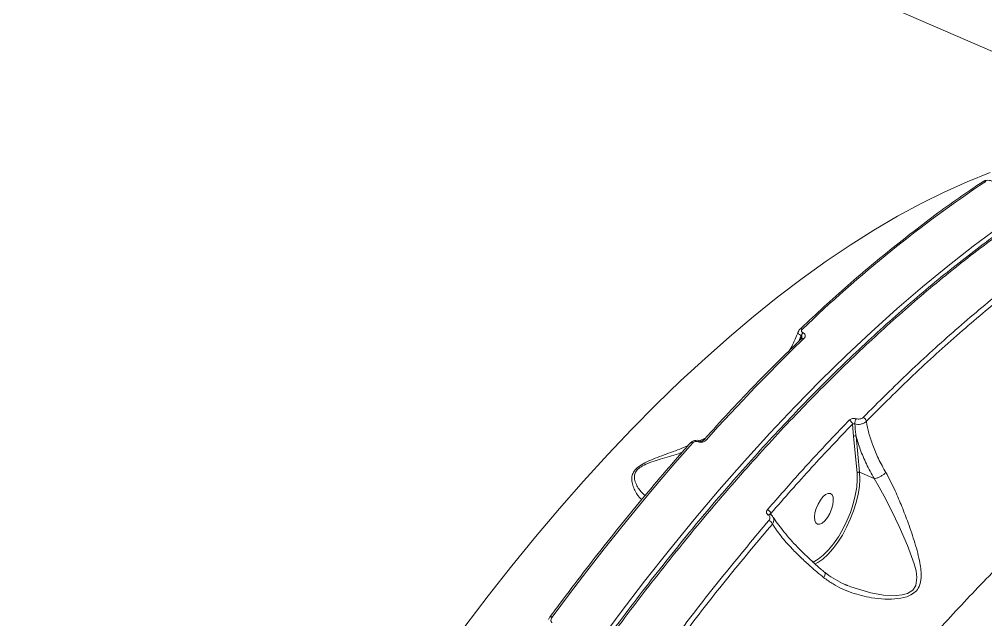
# Model space of a CAD drawing. Header units: millimetres. Extents: x -7151 to 6134, y -5040 to 5562.
# Drawn here: x -660.7 to -399.7, y 2604.5 to 2766.7 of the extents above; entities that cross this region are included whole.
import ezdxf

# ---------------------------------------------------------------- set-up
doc = ezdxf.new("R2010")
doc.units = ezdxf.units.MM
doc.layers.add('DIKOM_ОБЪЕКТ', color=7, linetype='Continuous')

msp = doc.modelspace()

# ---------------------------------------------------------------- linework, layer by layer
at = {"layer": 'DIKOM_ОБЪЕКТ', "color": 7, "linetype": 'Continuous', "lineweight": 15}
for p, q in [((-363.191, 2743.013), (-632.083, 2859.465)), ((-449.519, 2681.249), (-450.283, 2679.594)), ((-449.843, 2680.021), (-449.433, 2681.212)), ((-449.433, 2681.212), (-449.519, 2681.249)), ((-449.067, 2682), (-448.981, 2681.963)), ((-435.38, 2653.985), (-435.684, 2657.283)), ((-477.329, 2652.556), (-477.356, 2652.568)), ((-476.851, 2652.781), (-476.878, 2652.793)), ((-476.866, 2652.86), (-475.99, 2653.26)), ((-475.99, 2653.26), (-475.256, 2653.663)), ((-434.412, 2644.188), (-435.38, 2653.985)), ((-434.688, 2654.113), (-433.72, 2644.316)), ((-429.83, 2642.632), (-433.72, 2644.316)), ((-457.704, 2633.202), (-457.312, 2632.48)), ((-437.266, 2613.895), (-436.984, 2613.757))]:
    msp.add_line(p, q, dxfattribs=at)
at = {"layer": 'DIKOM_ОБЪЕКТ', "color": 7, "linetype": 'Continuous', "lineweight": 15, "flags": 128}
for points in [[(-540.409, 2602.602), (-534.079, 2610.917), (-527.697, 2619.014), (-521.269, 2626.885), (-514.801, 2634.524), (-508.299, 2641.923), (-501.77, 2649.075), (-495.219, 2655.974), (-488.652, 2662.612), (-482.076, 2668.985), (-475.497, 2675.086), (-468.92, 2680.909), (-462.353, 2686.449), (-455.8, 2691.701), (-449.268, 2696.659), (-442.763, 2701.32), (-436.291, 2705.679), (-429.859, 2709.732), (-423.472, 2713.475), (-417.136, 2716.904), (-410.857, 2720.017), (-404.642, 2722.811), (-398.494, 2725.282)], [(-505.004, 2597.367), (-498.43, 2606.245), (-491.8, 2614.912), (-485.119, 2623.361), (-478.392, 2631.585), (-471.627, 2639.578), (-464.827, 2647.332), (-457.999, 2654.841), (-451.149, 2662.098), (-444.282, 2669.097), (-437.404, 2675.834), (-430.522, 2682.301), (-423.64, 2688.493), (-416.765, 2694.406), (-409.902, 2700.034), (-403.057, 2705.372), (-396.236, 2710.417)], [(-448.793, 2680.421), (-452.104, 2677.208), (-455.413, 2673.934), (-458.719, 2670.598), (-462.022, 2667.202), (-465.321, 2663.746), (-468.616, 2660.231), (-471.905, 2656.658), (-475.189, 2653.028)], [(-478.821, 2652.242), (-483.631, 2646.764), (-488.426, 2641.165), (-493.202, 2635.449), (-497.957, 2629.617), (-502.691, 2623.673), (-507.399, 2617.619), (-512.082, 2611.457), (-516.735, 2605.189)], [(-446.425, 2619.96), (-446.288, 2620.022), (-444.932, 2620.802), (-443.539, 2621.91), (-442.142, 2623.318), (-440.776, 2624.992), (-439.471, 2626.893), (-438.261, 2628.975), (-437.174, 2631.188), (-436.235, 2633.479), (-435.468, 2635.793), (-434.891, 2638.074), (-434.518, 2640.268), (-434.357, 2642.323), (-434.412, 2644.188)], [(-433.72, 2644.316), (-433.659, 2642.499), (-433.8, 2640.505), (-434.137, 2638.376), (-434.665, 2636.158), (-435.373, 2633.899), (-436.243, 2631.649), (-437.259, 2629.454), (-438.397, 2627.363), (-439.635, 2625.42), (-440.943, 2623.668), (-442.296, 2622.144), (-443.664, 2620.88), (-445.016, 2619.905), (-445.786, 2619.478)], [(-436.984, 2613.757), (-436.087, 2613.32), (-430.714, 2611.712), (-427.241, 2611.142), (-423.758, 2611.047), (-422.252, 2611.22), (-420.833, 2611.603), (-419.398, 2612.443), (-418.523, 2613.704), (-418.239, 2615.909), (-418.495, 2617.723), (-418.981, 2619.562), (-420.808, 2624.571), (-423.081, 2629.71), (-425.03, 2633.81), (-427.104, 2637.875), (-428.442, 2640.314), (-429.823, 2642.629), (-429.824, 2642.63), (-429.824, 2642.63)], [(-445.135, 2630.292), (-444.545, 2630.265), (-443.86, 2630.575), (-443.138, 2631.199), (-442.436, 2632.084), (-441.81, 2633.161), (-441.312, 2634.341), (-440.982, 2635.528), (-440.847, 2636.628), (-440.917, 2637.549), (-441.188, 2638.219), (-441.636, 2638.582), (-442.226, 2638.61), (-442.91, 2638.299), (-443.633, 2637.676), (-444.335, 2636.79), (-444.961, 2635.713), (-445.459, 2634.533), (-445.789, 2633.346), (-445.924, 2632.247), (-445.853, 2631.325), (-445.583, 2630.655), (-445.135, 2630.292)], [(-458.415, 2632.762), (-458.307, 2632.847), (-458.199, 2632.913), (-458.094, 2632.958), (-457.996, 2632.981), (-457.906, 2632.98), (-457.826, 2632.957), (-457.805, 2632.946)], [(-517.37, 2605.202), (-517.33, 2605.242), (-517.251, 2605.278), (-517.148, 2605.291), (-517.025, 2605.28), (-516.886, 2605.246), (-516.735, 2605.189)]]:
    msp.add_lwpolyline(points, dxfattribs=at)
at = {"layer": 'DIKOM_ОБЪЕКТ', "color": 7, "linetype": 'Continuous', "lineweight": 15}
for centre, radius, start, end in [((-197.932, 2422.222), 362.11, 123.85947, 133.93695), ((-399.991, 2722.306), 0.688, 63.52346, 120.75098), ((-449.498, 2682.459), 0.606, 59.2175, 127.4989), ((-447.667, 2680.646), 1.947, 135.95299, 161.9752), ((-447.586, 2680.612), 1.942, 135.91897, 162.00922), ((-449.102, 2679.875), 0.628, 60.54324, 126.09523), ((-437.11, 2657.039), 1.446, 9.73528, 67.0087), ((-432.554, 2657.414), 2.498, 147.24617, 180.81361), ((-433.338, 2657.818), 1.461, 11.34332, 66.59686), ((-479.135, 2651.759), 0.577, 56.99172, 127.59932), ((-476.951, 2652.328), 0.471, 81.3429, 149.37413), ((-476.925, 2652.318), 0.469, 80.84795, 149.46073), ((-475.504, 2652.551), 0.571, 56.56579, 128.18225), ((-434.936, 2653.521), 0.642, 67.19908, 133.74009), ((-433.968, 2643.725), 0.642, 67.17846, 133.79885), ((-459.215, 2632.781), 1.569, 15.56606, 67.60871), ((-458.839, 2629.824), 1.614, 18.01969, 67.22098)]:
    msp.add_arc(centre, radius, start, end, dxfattribs=at)
for points, knots in [([(-296.081, 2747.888), (-297.275, 2747.906), (-300.255, 2747.952), (-305.131, 2747.687), (-310.694, 2747.136), (-316.354, 2746.277), (-322.108, 2745.125), (-327.961, 2743.675), (-333.913, 2741.926), (-339.961, 2739.879), (-346.083, 2737.543), (-352.256, 2734.924), (-358.461, 2732.03), (-364.694, 2728.863), (-370.959, 2725.423), (-377.258, 2721.711), (-383.592, 2717.724), (-389.963, 2713.462), (-396.373, 2708.925), (-402.824, 2704.11), (-409.318, 2699.016), (-415.854, 2693.641), (-422.417, 2688.001), (-428.979, 2682.118), (-435.516, 2676.012), (-442.02, 2669.692), (-448.494, 2663.155), (-454.941, 2656.399), (-461.363, 2649.423), (-467.763, 2642.225), (-474.142, 2634.802), (-480.502, 2627.154), (-486.844, 2619.276), (-493.171, 2611.167), (-499.47, 2602.84), (-505.715, 2594.332), (-511.882, 2585.673), (-517.962, 2576.877), (-523.96, 2567.936), (-529.879, 2558.849), (-535.718, 2549.617), (-541.477, 2540.239), (-547.157, 2530.717), (-552.756, 2521.05), (-558.275, 2511.237), (-563.714, 2501.279), (-569.068, 2491.184), (-574.321, 2480.982), (-579.457, 2470.704), (-584.466, 2460.369), (-589.345, 2449.983), (-594.096, 2439.545), (-598.719, 2429.054), (-603.214, 2418.512), (-607.58, 2407.916), (-611.819, 2397.27), (-615.928, 2386.572), (-619.909, 2375.822), (-623.759, 2365.024), (-627.471, 2354.205), (-631.03, 2343.397), (-634.428, 2332.63), (-637.663, 2321.911), (-640.735, 2311.239), (-643.645, 2300.614), (-646.393, 2290.036), (-648.979, 2279.504), (-651.403, 2269.019), (-653.664, 2258.582), (-655.763, 2248.191), (-657.694, 2237.853), (-659.355, 2228.284), (-660.291, 2222.209), (-660.705, 2219.525)], [0, 0, 0, 0, 0.0094078, 0.0234759, 0.0375498, 0.05164, 0.065762, 0.0799313, 0.0941629, 0.1084719, 0.1228261, 0.1371271, 0.1513573, 0.1655336, 0.1796719, 0.1937881, 0.2078978, 0.2220155, 0.2361534, 0.2503267, 0.2645522, 0.2788451, 0.2932014, 0.3075358, 0.321785, 0.3359737, 0.3501178, 0.3642337, 0.3783369, 0.3924444, 0.406567, 0.4207203, 0.4349202, 0.4491831, 0.4635204, 0.4778593, 0.4920989, 0.5062929, 0.5204524, 0.5345892, 0.5487143, 0.5628397, 0.5769744, 0.5911282, 0.6053128, 0.6195396, 0.63382, 0.6481186, 0.6623743, 0.6765814, 0.690751, 0.7048946, 0.7190236, 0.7331495, 0.7472823, 0.7614308, 0.7756069, 0.7898213, 0.8040857, 0.8183882, 0.8326644, 0.8468851, 0.8610658, 0.8752171, 0.8893513, 0.9034788, 0.9176113, 0.9317564, 0.9459255, 0.9601292, 0.9743798, 0.9886797, 1, 1, 1, 1]), ([(-295.813, 2747.712), (-298.601, 2747.725), (-305.12, 2747.756), (-315.854, 2746.33), (-327.893, 2743.656), (-340.16, 2739.72), (-352.59, 2734.618), (-365.138, 2728.4), (-378.007, 2720.971), (-391.166, 2712.302), (-404.575, 2702.395), (-417.939, 2691.467), (-431.213, 2679.581), (-444.354, 2666.816), (-457.579, 2652.966), (-470.842, 2638.032), (-484.098, 2622.04), (-496.903, 2605.54), (-509.226, 2588.638), (-521.053, 2571.445), (-532.723, 2553.478), (-544.193, 2534.764), (-555.421, 2515.349), (-566.309, 2495.386), (-576.815, 2474.927), (-586.907, 2454.034), (-596.611, 2432.633), (-605.876, 2410.781), (-614.657, 2388.542), (-622.763, 2366.406), (-630.18, 2344.447), (-636.913, 2322.733), (-643.07, 2300.911), (-648.608, 2279.05), (-653.476, 2257.239), (-657.379, 2237.202), (-659.388, 2224.611), (-660.277, 2219.043)], [0, 0, 0, 0, 0.0220395, 0.0515326, 0.0810497, 0.1105429, 0.1392036, 0.1678862, 0.1965469, 0.2260401, 0.2555572, 0.2850503, 0.3137108, 0.3423936, 0.3710543, 0.4005475, 0.4300646, 0.4595577, 0.4871865, 0.5148349, 0.5424636, 0.5708351, 0.5992283, 0.6276, 0.6562607, 0.6849435, 0.7136044, 0.7430974, 0.7726148, 0.8021078, 0.8307687, 0.8594514, 0.8881122, 0.9176053, 0.9471224, 0.9766157, 1, 1, 1, 1]), ([(-400.342, 2722.896), (-401.466, 2722.148), (-404.726, 2719.976), (-410.145, 2716.174), (-416.605, 2711.407), (-423.085, 2706.373), (-429.581, 2701.082), (-436.088, 2695.535), (-442.487, 2689.838), (-447.08, 2685.584), (-449.501, 2683.286), (-449.866, 2682.94)], [0, 0, 0, 0, 0.0688547, 0.1997294, 0.3306033, 0.4614726, 0.5923364, 0.723195, 0.8540458, 0.9780014, 1, 1, 1, 1]), ([(-398.007, 2722.985), (-398.008, 2722.986), (-398.217, 2723.105), (-398.734, 2723.21), (-399.516, 2723.224), (-400.071, 2723.097), (-400.305, 2722.91), (-400.336, 2722.886)], [0, 0, 0, 0, 0.0008078, 0.3034964, 0.6109632, 0.9487114, 1, 1, 1, 1]), ([(-432.758, 2659.158), (-428.602, 2663.307), (-420.289, 2671.605), (-407.753, 2682.956), (-395.19, 2693.546), (-386.841, 2699.795), (-382.666, 2702.919)], [0, 0, 0, 0, 0.2485954, 0.4971904, 0.7485962, 1, 1, 1, 1]), ([(-381.928, 2701.764), (-386.047, 2698.683), (-394.284, 2692.521), (-406.77, 2682.012), (-419.325, 2670.66), (-427.712, 2662.29), (-431.906, 2658.105)], [0, 0, 0, 0, 0.2485957, 0.4971906, 0.7485945, 1, 1, 1, 1]), ([(-263.502, 2691.4), (-266.827, 2691.317), (-273.479, 2691.149), (-283.894, 2689.511), (-294.69, 2686.837), (-305.882, 2682.99), (-317.43, 2677.982), (-329.083, 2671.915), (-340.796, 2664.838), (-352.527, 2656.817), (-364.467, 2647.721), (-376.581, 2637.537), (-388.832, 2626.273), (-400.952, 2614.175), (-412.902, 2601.303), (-424.649, 2587.733), (-436.379, 2573.247), (-448.05, 2557.858), (-459.62, 2541.597), (-470.839, 2524.813), (-481.677, 2507.574), (-492.113, 2489.957), (-502.308, 2471.684), (-512.216, 2452.794), (-521.794, 2433.336), (-530.84, 2413.722), (-539.334, 2394.021), (-547.268, 2374.301), (-554.763, 2354.261), (-561.773, 2333.956), (-568.265, 2313.451), (-573.674, 2294.616), (-578.183, 2277.468), (-580.591, 2267.19), (-581.796, 2262.047)], [0, 0, 0, 0, 0.0311783, 0.062381, 0.0935595, 0.1256442, 0.1577551, 0.18984, 0.2210203, 0.2522245, 0.2834047, 0.31549, 0.3476011, 0.3796862, 0.4108893, 0.4421161, 0.473319, 0.5054258, 0.5375587, 0.5696653, 0.6009195, 0.6321981, 0.6634523, 0.6956102, 0.7277941, 0.7599519, 0.7912843, 0.8226405, 0.8539731, 0.8862091, 0.9184713, 0.9507073, 0.9753306, 1, 1, 1, 1]), ([(-450.315, 2682.312), (-450.389, 2682.117), (-450.974, 2680.579), (-451.741, 2678.916), (-452.51, 2677.509), (-452.6, 2677.345)], [0, 0, 0, 0, 0.1138868, 0.8968106, 1, 1, 1, 1]), ([(-449.519, 2681.249), (-449.592, 2681.286), (-449.833, 2681.41), (-450.145, 2681.655), (-450.338, 2681.976), (-450.386, 2682.205), (-450.305, 2682.302), (-450.301, 2682.307)], [0, 0, 0, 0, 0.1224301, 0.4032841, 0.6724219, 0.9838729, 1, 1, 1, 1]), ([(-449.854, 2682.929), (-449.915, 2682.877), (-450.113, 2682.709), (-450.218, 2682.469), (-450.291, 2682.303)], [0, 0, 0, 0, 0.308283, 1, 1, 1, 1]), ([(-449.188, 2682.979), (-449.271, 2682.882), (-449.418, 2682.71), (-449.454, 2682.441), (-449.375, 2682.222), (-449.226, 2682.078), (-449.104, 2682.018), (-449.067, 2682)], [0, 0, 0, 0, 0.3025585, 0.53462, 0.7254362, 0.917103, 1, 1, 1, 1]), ([(-449.393, 2680.484), (-449.361, 2680.583), (-449.305, 2680.76), (-449.295, 2680.974), (-449.329, 2681.106), (-449.372, 2681.176), (-449.415, 2681.201), (-449.433, 2681.212)], [0, 0, 0, 0, 0.3818938, 0.6808381, 0.8045725, 0.917798, 1, 1, 1, 1]), ([(-448.981, 2681.963), (-448.926, 2681.936), (-448.733, 2681.843), (-448.501, 2681.612), (-448.379, 2681.259), (-448.441, 2680.837), (-448.669, 2680.568), (-448.793, 2680.421)], [0, 0, 0, 0, 0.079579, 0.2756799, 0.4707128, 0.7105742, 1, 1, 1, 1]), ([(-449.472, 2680.382), (-450.613, 2679.278), (-453.924, 2676.077), (-459.399, 2670.596), (-465.888, 2663.863), (-471.374, 2657.972), (-474.69, 2654.293), (-475.856, 2653)], [0, 0, 0, 0, 0.1293333, 0.3751385, 0.6209371, 0.8667244, 1, 1, 1, 1]), ([(-449.397, 2680.468), (-449.394, 2680.47), (-449.389, 2680.474), (-449.453, 2680.409), (-449.484, 2680.378)], [0, 0, 0, 0, 0.5108494, 1, 1, 1, 1]), ([(-458.617, 2634.232), (-458.246, 2634.661), (-456.39, 2636.809), (-451.798, 2642.035), (-444.816, 2649.747), (-439.303, 2655.494), (-436.545, 2658.37)], [0, 0, 0, 0, 0.05077254, 0.2538559, 0.62669622, 1, 1, 1, 1]), ([(-435.684, 2657.283), (-439.366, 2653.436), (-446.737, 2645.734), (-454.046, 2637.383), (-457.704, 2633.202)], [0, 0, 0, 0, 0.4994504, 1, 1, 1, 1]), ([(-436.545, 2658.37), (-436.525, 2658.39), (-436.406, 2658.506), (-436.123, 2658.686), (-435.651, 2658.833), (-435.134, 2658.873), (-434.815, 2658.801), (-434.655, 2658.766)], [0, 0, 0, 0, 0.0489598, 0.287086, 0.5249207, 0.7624457, 1, 1, 1, 1]), ([(-435.052, 2657.379), (-435.105, 2657.392), (-435.212, 2657.419), (-435.385, 2657.415), (-435.543, 2657.376), (-435.638, 2657.323), (-435.677, 2657.289), (-435.684, 2657.283)], [0, 0, 0, 0, 0.2369378, 0.47457153, 0.71274941, 0.95123476, 1, 1, 1, 1]), ([(-431.906, 2658.105), (-431.939, 2658.072), (-432.134, 2657.875), (-432.605, 2657.564), (-433.392, 2657.302), (-434.255, 2657.217), (-434.786, 2657.325), (-435.052, 2657.379)], [0, 0, 0, 0, 0.0479721, 0.2861505, 0.5242359, 0.7620765, 1, 1, 1, 1]), ([(-435.052, 2657.379), (-434.955, 2656.437), (-434.842, 2655.349), (-434.706, 2654.26), (-434.688, 2654.113)], [0, 0, 0, 0, 0.8649198, 1, 1, 1, 1]), ([(-434.655, 2658.766), (-434.495, 2658.73), (-434.175, 2658.659), (-433.655, 2658.698), (-433.18, 2658.844), (-432.896, 2659.024), (-432.778, 2659.139), (-432.758, 2659.158)], [0, 0, 0, 0, 0.2376098, 0.4754757, 0.7137508, 0.9520241, 1, 1, 1, 1]), ([(-431.906, 2658.105), (-431.9, 2658.066), (-431.735, 2657.019), (-431.279, 2654.9), (-430.206, 2651.558), (-428.718, 2647.994), (-427.348, 2645.512), (-426.659, 2644.263)], [0, 0, 0, 0, 0.0088978, 0.2417865, 0.4772802, 0.7368222, 1, 1, 1, 1]), ([(-479.486, 2652.216), (-480.615, 2650.939), (-483.89, 2647.238), (-489.289, 2640.945), (-495.667, 2633.274), (-502.008, 2625.397), (-508.304, 2617.32), (-513.419, 2610.561), (-516.429, 2606.479), (-517.37, 2605.202)], [0, 0, 0, 0, 0.0879863, 0.2551881, 0.4223883, 0.5895866, 0.7567731, 0.9239564, 1, 1, 1, 1]), ([(-476.885, 2652.782), (-476.921, 2652.802), (-477.149, 2652.925), (-477.67, 2652.992), (-478.4, 2652.913), (-479.055, 2652.644), (-479.346, 2652.328), (-479.465, 2652.2)], [0, 0, 0, 0, 0.0449555, 0.2790368, 0.5332858, 0.8098395, 1, 1, 1, 1]), ([(-477.356, 2652.568), (-477.452, 2652.6), (-477.644, 2652.664), (-477.981, 2652.661), (-478.315, 2652.585), (-478.613, 2652.441), (-478.755, 2652.305), (-478.821, 2652.242)], [0, 0, 0, 0, 0.19520665, 0.39009069, 0.59321395, 0.81115465, 1, 1, 1, 1]), ([(-475.189, 2653.028), (-475.285, 2652.936), (-475.49, 2652.74), (-475.922, 2652.53), (-476.41, 2652.418), (-476.905, 2652.415), (-477.187, 2652.509), (-477.329, 2652.556)], [0, 0, 0, 0, 0.1890012, 0.4045007, 0.6068188, 0.8033952, 1, 1, 1, 1]), ([(-475.864, 2652.997), (-475.877, 2652.982), (-475.911, 2652.941), (-476.058, 2652.842), (-476.263, 2652.764), (-476.47, 2652.729), (-476.642, 2652.729), (-476.775, 2652.752), (-476.827, 2652.772), (-476.851, 2652.782)], [0, 0, 0, 0, 0.1191214, 0.3199884, 0.5085535, 0.6578211, 0.7845968, 0.9005812, 1, 1, 1, 1]), ([(-476.084, 2652.84), (-476.073, 2652.95), (-476.057, 2653.11), (-476.006, 2653.224), (-475.99, 2653.26)], [0, 0, 0, 0, 0.6857603, 1, 1, 1, 1]), ([(-429.83, 2642.632), (-430.547, 2643.942), (-431.992, 2646.582), (-433.614, 2650.442), (-434.338, 2652.916), (-434.688, 2654.113)], [0, 0, 0, 0, 0.3372107, 0.6791333, 1, 1, 1, 1]), ([(-492.558, 2636.972), (-492.646, 2637.031), (-493.303, 2637.469), (-494.115, 2638.724), (-494.935, 2640.415), (-495.297, 2641.877), (-495.269, 2643.321), (-494.687, 2644.669), (-493.509, 2645.867), (-491.701, 2646.939), (-489.526, 2647.887), (-486.325, 2649.11), (-483.107, 2650.245), (-480.846, 2651.189), (-480.126, 2651.49)], [0, 0, 0, 0, 0.0264707, 0.196844, 0.2845522, 0.3721008, 0.4492732, 0.5042208, 0.5599748, 0.6221486, 0.6951859, 0.7701973, 0.9268063, 1, 1, 1, 1]), ([(-481.755, 2649.642), (-481.861, 2649.607), (-483.536, 2649.043), (-486.09, 2648.343), (-489.271, 2647.347), (-491.376, 2646.583), (-493.053, 2645.701), (-493.82, 2644.978), (-494.313, 2644.276), (-494.636, 2643.331), (-494.467, 2641.997), (-493.909, 2640.652), (-492.979, 2639.197), (-492.181, 2638.452), (-491.701, 2638.004)], [0, 0, 0, 0, 0.01280417, 0.20202271, 0.28650238, 0.37249786, 0.44084428, 0.49088641, 0.50076512, 0.56068028, 0.64796902, 0.74815487, 0.84851927, 1, 1, 1, 1]), ([(-426.659, 2644.263), (-426.224, 2643.476), (-425.345, 2641.885), (-423.877, 2638.787), (-422.263, 2635.002), (-420.454, 2630.26), (-418.728, 2625.135), (-417.586, 2620.898), (-417.123, 2617.817), (-417.04, 2615.651), (-417.426, 2613.596), (-418.624, 2611.923), (-420.574, 2610.707), (-423.43, 2610.048), (-426.916, 2609.962), (-431.14, 2610.422), (-435.934, 2611.661), (-440.271, 2613.581), (-442.577, 2615.248), (-443.392, 2615.837)], [0, 0, 0, 0, 0.0443344, 0.0895889, 0.1599536, 0.2324647, 0.3224963, 0.4152096, 0.4503591, 0.4859265, 0.5329405, 0.5664245, 0.5998042, 0.6530959, 0.7102635, 0.7686666, 0.857875, 0.9497873, 1, 1, 1, 1]), ([(-426.659, 2644.263), (-426.684, 2644.234), (-426.798, 2644.109), (-427.113, 2643.811), (-427.686, 2643.388), (-428.435, 2642.985), (-429.194, 2642.703), (-429.614, 2642.654), (-429.824, 2642.63)], [0, 0, 0, 0, 0.0350262, 0.1552356, 0.3664017, 0.5776166, 0.7888153, 1, 1, 1, 1]), ([(-429.824, 2642.63), (-429.826, 2642.63), (-429.827, 2642.631), (-429.829, 2642.631), (-429.83, 2642.632)], [0, 0, 0, 0, 0.6832786, 1, 1, 1, 1]), ([(-458.415, 2632.762), (-458.541, 2632.861), (-458.783, 2633.053), (-458.916, 2633.45), (-458.878, 2633.86), (-458.704, 2634.108), (-458.617, 2634.232)], [0, 0, 0, 0, 0.2591359, 0.5021804, 0.7511064, 1, 1, 1, 1]), ([(-508.687, 2564.131), (-506.827, 2566.905), (-501.387, 2575.016), (-492.205, 2588.067), (-481.065, 2603.096), (-469.736, 2617.6), (-462.055, 2626.742), (-458.214, 2631.313)], [0, 0, 0, 0, 0.1144547, 0.3347642, 0.5550756, 0.777538, 1, 1, 1, 1]), ([(-458.214, 2631.313), (-458.129, 2631.435), (-457.958, 2631.681), (-457.919, 2632.086), (-458.053, 2632.454), (-458.263, 2632.666), (-458.4, 2632.752), (-458.415, 2632.762)], [0, 0, 0, 0, 0.2486476, 0.4974834, 0.7389125, 0.9702322, 1, 1, 1, 1]), ([(-457.704, 2633.202), (-457.74, 2633.177), (-457.812, 2633.129), (-457.855, 2633.04), (-457.828, 2632.979), (-457.817, 2632.952)], [0, 0, 0, 0, 0.3758021, 0.7339363, 1, 1, 1, 1]), ([(-457.796, 2632.942), (-457.807, 2632.95), (-457.831, 2632.965), (-457.827, 2632.961), (-457.824, 2632.959)], [0, 0, 0, 0, 0.4739414, 1, 1, 1, 1]), ([(-457.131, 2632.274), (-457.264, 2632.47), (-457.446, 2632.738), (-457.74, 2632.883), (-457.819, 2632.922)], [0, 0, 0, 0, 0.7310739, 1, 1, 1, 1]), ([(-457.105, 2632.196), (-457.027, 2632.032), (-456.85, 2631.66), (-456.91, 2630.984), (-457.173, 2630.543), (-457.304, 2630.324)], [0, 0, 0, 0, 0.2837107, 0.64346601, 1, 1, 1, 1]), ([(-443.222, 2617.359), (-443.375, 2617.484), (-444.39, 2618.314), (-446.131, 2619.857), (-448.419, 2621.974), (-450.525, 2624.077), (-452.443, 2626.142), (-454.151, 2628.148), (-455.605, 2630.053), (-456.563, 2631.421), (-456.953, 2632.101), (-457.028, 2632.231)], [0, 0, 0, 0, 0.0234093, 0.1554896, 0.2890863, 0.4240448, 0.5600332, 0.6965648, 0.8328826, 0.9681628, 1, 1, 1, 1]), ([(-457.304, 2630.324), (-461.099, 2625.808), (-468.689, 2616.776), (-479.958, 2602.362), (-491.111, 2587.327), (-500.343, 2574.208), (-505.807, 2566.063), (-507.663, 2563.296)], [0, 0, 0, 0, 0.2203095, 0.44062, 0.6630825, 0.8855428, 1, 1, 1, 1]), ([(-443.392, 2615.837), (-444.647, 2616.878), (-446.857, 2618.712), (-449.661, 2621.311), (-452.387, 2624.046), (-455.133, 2627.137), (-456.575, 2629.254), (-457.304, 2630.324)], [0, 0, 0, 0, 0.2022604, 0.3564025, 0.5119904, 0.7532476, 1, 1, 1, 1]), ([(-443.392, 2615.837), (-443.38, 2615.861), (-443.261, 2616.098), (-443.099, 2616.537), (-443.041, 2617.06), (-443.169, 2617.251), (-443.233, 2617.346)], [0, 0, 0, 0, 0.034764, 0.34919144, 0.67526167, 1, 1, 1, 1]), ([(-437.011, 2613.727), (-437.22, 2613.805), (-438.368, 2614.236), (-440.248, 2615.276), (-442.118, 2616.415), (-443.01, 2617.197), (-443.208, 2617.371)], [0, 0, 0, 0, 0.0906945, 0.4987349, 0.8887349, 1, 1, 1, 1]), ([(-517.359, 2605.196), (-517.427, 2605.11), (-517.594, 2604.899), (-517.682, 2604.649), (-517.734, 2604.501)], [0, 0, 0, 0, 0.4087783, 1, 1, 1, 1]), ([(-516.735, 2605.189), (-516.873, 2604.966), (-517.07, 2604.646), (-517.123, 2604.212), (-517.071, 2603.967), (-516.954, 2603.797), (-516.846, 2603.738), (-516.798, 2603.712)], [0, 0, 0, 0, 0.4371254, 0.6288201, 0.7908617, 0.9060381, 1, 1, 1, 1])]:
    msp.add_open_spline(points, degree=3, knots=knots, dxfattribs=at)

doc.saveas('drawing.dxf')
